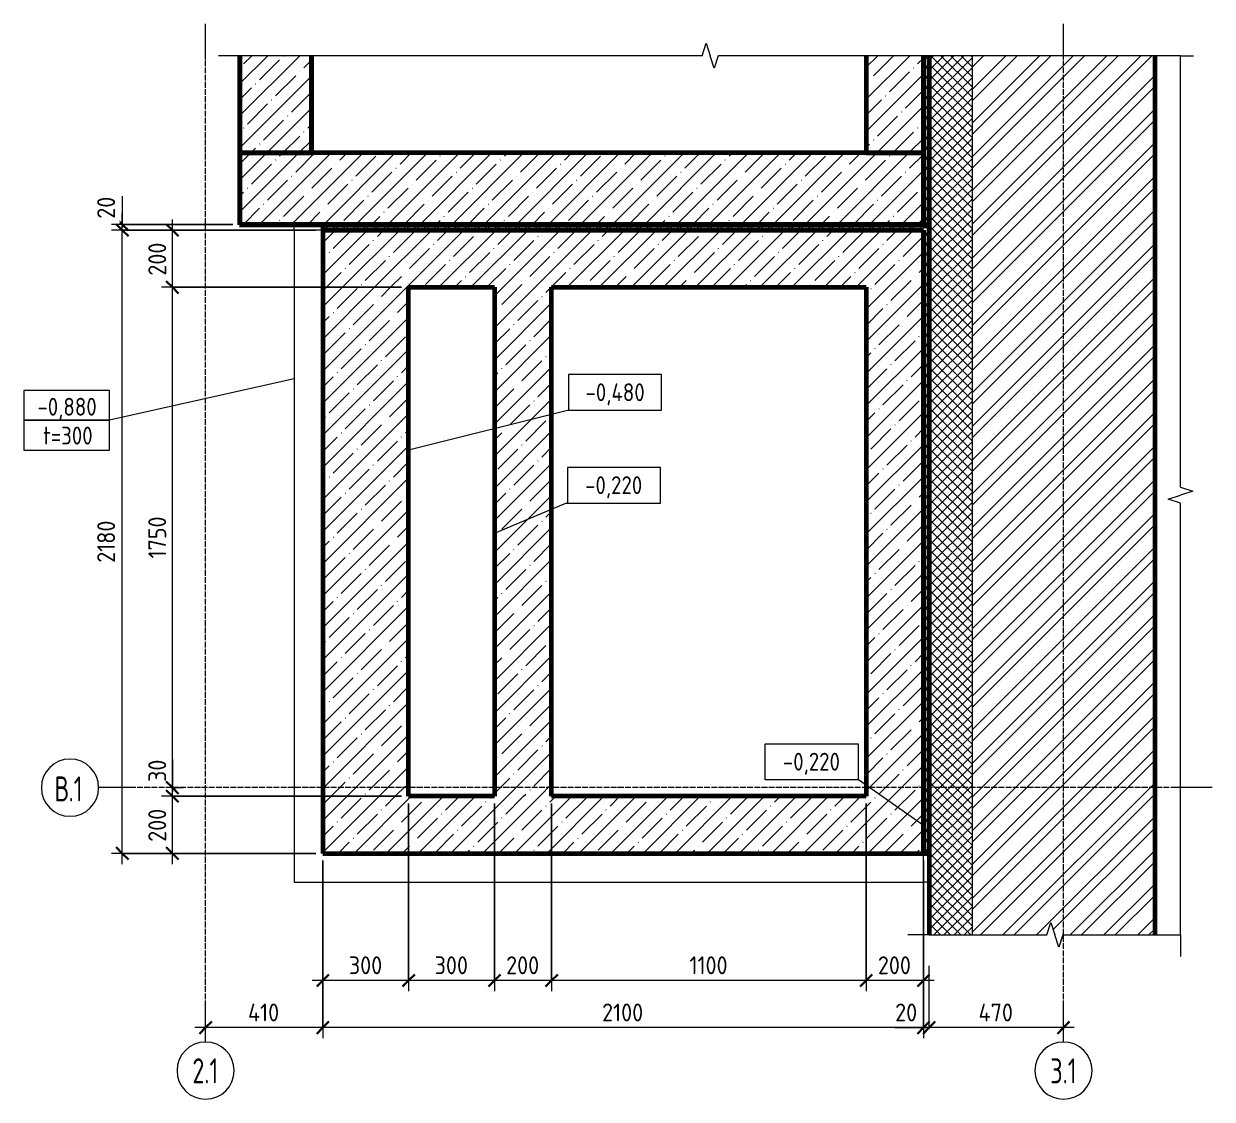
# Model space of a CAD drawing. Header units: millimetres. Extents: x -24808 to 10587, y -3433 to 75724.
# Drawn here: x -14645 to -10489, y 71715 to 75477 of the extents above; entities that cross this region are included whole.
import ezdxf

# ---------------------------------------------------------------- set-up
doc = ezdxf.new("R2010")
doc.units = ezdxf.units.MM
doc.linetypes.add('01 Штриховая _4 мм_', pattern=[6, 3.5, -2.5])
doc.linetypes.add('02 Штрихпунктирная _20 мм_', pattern=[25, 20, -2.5, 0, -2.5])
for name, color, linetype, lineweight in [('AA_Dim', 7, 'Continuous', 9), ('AA_Dim-25', 7, 'Continuous', 9), ('AA_Oformlenie', 7, 'Continuous', 9), ('AA_Vinoska', 5, 'Continuous', 9), ('AA_Visotnaya otmetka', 7, 'Continuous', 9), ('AF_Stena', 7, '01 Штриховая _4 мм_', 20), ('AF_Stena_ Опалубка', 253, 'Continuous', 20), ('AF_Stena__Общие уровни и сетки', 7, 'Continuous', 20), ('AF_Stena_Гидроизоляция', 253, 'Continuous', 20), ('AF_Stena_Опалубка', 7, 'Continuous', 20), ('KR_Fundament', 7, 'Continuous', 20), ('Оси', 7, 'Continuous', 9)]:
    doc.layers.add(name, color=color, linetype=linetype, lineweight=lineweight)
doc.styles.add('ISOCPEUR_1', font='isocpeur.ttf', dxfattribs={"width": 0.7, "height": 87.5})
doc.styles.add('ISOCPEUR_2', font='isocpeur.ttf', dxfattribs={"width": 0.9, "height": 62.5})
doc.styles.add('ISOCPEUR_3', font='isocpeur.ttf', dxfattribs={"width": 0.85, "height": 62.5})
doc.dimstyles.new('00_Точн_3_знака__прозр_', dxfattribs={"dimscale": 304.8, "dimtxt": 62.248823, "dimasz": 0.139436, "dimexe": 0.123031, "dimexo": 0.082021, "dimgap": 0.008202, "dimtad": 1, "dimdec": 3, "dimrnd": 0.001, "dimdsep": 46, "dimtxsty": 'ISOCPEUR_2', "dimblk1": 'OBLIQUE', "dimblk2": 'OBLIQUE', "dimsah": 1, "dimcen": 0.09, "dimdle": 0.123031, "dimazin": 0, "dimtfac": 1, "dimtdec": 4, "dimtix": 1, "dimtmove": 0, "dimatfit": 3, "dimfxl": 1, "dimtvp": 1, "dimtolj": 1, "dimtzin": 0, "dimlwd": 18, "dimlwe": 18, "dimarcsym": 2})
doc.dimstyles.new('00_Точн_3_знака__прозр__1', dxfattribs={"dimscale": 304.8, "dimtxt": 62.248823, "dimasz": 0.139436, "dimexe": 0.123031, "dimexo": 0.082021, "dimgap": 0.008202, "dimtad": 1, "dimdec": 3, "dimrnd": 0.001, "dimdsep": 46, "dimtxsty": 'ISOCPEUR_2', "dimblk1": 'OBLIQUE', "dimblk2": 'OBLIQUE', "dimsah": 1, "dimcen": 0.09, "dimdle": 0.123031, "dimazin": 0, "dimtfac": 1, "dimtdec": 4, "dimtix": 1, "dimtmove": 1, "dimatfit": 3, "dimfxl": 1, "dimtvp": 1, "dimtolj": 1, "dimtzin": 0, "dimlwd": 18, "dimlwe": 18, "dimarcsym": 2})
doc.dimstyles.new('01_Точн_3_знака__непрозр_', dxfattribs={"dimscale": 304.8, "dimtxt": 62.248823, "dimasz": 0.139436, "dimexe": 0.123031, "dimexo": 0.082021, "dimgap": 0.020505, "dimtad": 1, "dimdec": 3, "dimrnd": 0.001, "dimdsep": 46, "dimtxsty": 'ISOCPEUR_2', "dimblk1": 'OBLIQUE', "dimblk2": 'OBLIQUE', "dimsah": 1, "dimcen": 0.09, "dimdle": 0.123031, "dimazin": 0, "dimtfac": 1, "dimtdec": 4, "dimtix": 1, "dimtmove": 0, "dimatfit": 3, "dimfxl": 1, "dimtvp": 1, "dimtfill": 1, "dimtolj": 1, "dimtzin": 0, "dimlwd": 18, "dimlwe": 18, "dimarcsym": 2})
doc.dimstyles.new('01_Точн_3_знака__непрозр__1', dxfattribs={"dimscale": 304.8, "dimtxt": 62.248823, "dimasz": 0.139436, "dimexe": 0.123031, "dimexo": 0.082021, "dimgap": 0.020505, "dimtad": 1, "dimdec": 3, "dimrnd": 0.001, "dimdsep": 46, "dimtxsty": 'ISOCPEUR_2', "dimblk1": 'OBLIQUE', "dimblk2": 'OBLIQUE', "dimsah": 1, "dimcen": 0.09, "dimdle": 0.123031, "dimazin": 0, "dimtfac": 1, "dimtdec": 4, "dimtix": 1, "dimtmove": 1, "dimatfit": 3, "dimfxl": 1, "dimtvp": 1, "dimtfill": 1, "dimtolj": 1, "dimtzin": 0, "dimlwd": 18, "dimlwe": 18, "dimarcsym": 2})
pattern_1 = [(45, (-46051.39, 0), (-56.1266, 56.1266), []), (45, (-45995.265, 0), (-56.1266, 56.1266), [99.219, -19.844, 0.8382, -19.006])]
pattern_2 = [(45, (-35775.215, 0), (-56.1266, 56.1266), []), (45, (-35719.09, 0), (-56.1266, 56.1266), [99.219, -19.844, 0.8382, -19.006])]
pattern_3 = [(45, (-35775.215, 0), (-17.6776695, 17.6776695), []), (135, (-35775.215, 0), (-17.6776695, -17.6776695), [])]

# ---------------------------------------------------------------- blocks, each defined once
blk = doc.blocks.new('Школа429_0_КР_РД_ВходнаяГруппа16_rvt-3-КР_-0_100_1 этаж копия 2')
at = {"layer": 'AF_Stena', "linetype": 'Continuous'}
for points in [[(-24165.1, 75025), (-24165.1, 75365), (-24166.1, 75365), (-24166.1, 75025)], [(-24165.1, 74775), (-24165.1, 75025), (-24166.1, 75025), (-24166.1, 74775)], [(-21775.1, 74774), (-21775.1, 74775), (-24166.1, 74775), (-24166.1, 74774), (-23025.7, 74774)]]:
    blk.add_hatch(color=250, dxfattribs=at).paths.add_polyline_path(points)
at = {"layer": 'AF_Stena', "linetype": 'Continuous', "lineweight": 9}
h = blk.add_hatch(dxfattribs=at)
h.set_pattern_fill('FP_2', color=10, style=0, pattern_type=2)
h.set_pattern_definition(pattern_1)
h.paths.add_polyline_path([(-23915.1, 75025), (-23915.1, 75365), (-24165.1, 75365), (-24165.1, 75025)])
h = blk.add_hatch(dxfattribs=at)
h.set_pattern_fill('FP_2', color=10, style=0, pattern_type=2)
h.set_pattern_definition(pattern_1)
h.paths.add_polyline_path([(-21775.1, 75025), (-21775.1, 75365), (-21975.1, 75365), (-21975.1, 75025)])
h = blk.add_hatch(dxfattribs=at)
h.set_pattern_fill('FP_3', color=10, style=0, pattern_type=2)
h.set_pattern_definition([(45, (-46051.392, 0), (-17.6776695, 17.6776695), []), (135, (-46051.392, 0), (-17.6776695, -17.6776695), [])])
h.paths.add_polyline_path([(-21755.1, 74770), (-21755.1, 75365), (-21775.1, 75365), (-21775.1, 74770)])
h = blk.add_hatch(dxfattribs=at)
h.set_pattern_fill('FP_2', color=10, style=0, pattern_type=2)
h.set_pattern_definition(pattern_1)
h.paths.add_polyline_path([(-21775.1, 74775), (-21775.1, 75025), (-24165.1, 75025), (-24165.1, 74775), (-23025.7, 74775)])
at = {"layer": 'AF_Stena_ Опалубка', "color": 142, "lineweight": 60}
for p, q in [((-24165.1, 75365), (-24165.1, 75025)), ((-23915.1, 75025), (-23915.1, 75365)), ((-21975.1, 75365), (-21975.1, 75025)), ((-21775.1, 75025), (-21775.1, 75365)), ((-23915, 75025), (-24165.1, 75025)), ((-24165.1, 75025), (-24165.1, 74775)), ((-24165.1, 75025), (-23915.1, 75025)), ((-21775.1, 75025), (-23914, 75025)), ((-21975.1, 75025), (-21775.1, 75025)), ((-21775.1, 74775), (-21775.1, 75025)), ((-24165.1, 74775), (-21775.1, 74775))]:
    blk.add_line(p, q, dxfattribs=at)
at = {"layer": 'AF_Stena__Общие уровни и сетки', "color": 142, "lineweight": 60}
for p, q in [((-24166.1, 75365), (-24166.1, 75025)), ((-24165.1, 75025), (-24165.1, 75365)), ((-21775.1, 75365), (-21775.1, 74775)), ((-21755.1, 74770), (-21755.1, 75365)), ((-24166.1, 75025), (-24165.1, 75025)), ((-24166.1, 75025), (-24166.1, 74775)), ((-24165.1, 75025), (-24166.1, 75025)), ((-24165.1, 74775), (-24165.1, 75025)), ((-24166.1, 74775), (-24166.1, 74774)), ((-24166.1, 74774), (-21775.1, 74774)), ((-21775.1, 74775), (-24165.1, 74775)), ((-21775.1, 74774), (-21775.1, 74770)), ((-21775.1, 74770), (-21755.1, 74770))]:
    blk.add_line(p, q, dxfattribs=at)
at = {"layer": 'AF_Stena__Общие уровни и сетки', "color": 250}
blk.add_line((-21775.1, 74774), (-21775.1, 74775), dxfattribs=at)
at = {"layer": 'AF_Stena_Гидроизоляция', "color": 142, "lineweight": 60}
for p, q in [((-23915, 75365), (-23915, 75026)), ((-23914, 75025), (-23914, 75365)), ((-23905.7, 75026), (-23915.1, 75026)), ((-23914, 75025), (-23905.7, 75025)), ((-23905.7, 75025), (-23905.7, 75026))]:
    blk.add_line(p, q, dxfattribs=at)
at = {"layer": 'AF_Stena_Гидроизоляция', "color": 152}
for p, q in [((-23915.1, 75026), (-23915.1, 75025)), ((-23915.1, 75025), (-23914, 75025)), ((-23905.7, 75026), (-23605.7, 75026)), ((-23605.7, 75025), (-23905.7, 75025))]:
    blk.add_line(p, q, dxfattribs=at)
at = {"layer": 'AF_Stena_Гидроизоляция', "color": 250}
for p, q in [((-23915, 75026), (-23915, 75025)), ((-23915, 75025), (-23914, 75025))]:
    blk.add_line(p, q, dxfattribs=at)
blk = doc.blocks.new('011_ЛинияОбрыва _ЭлУзла_Линия_ - Тип 1-3873389-КР_-0_100_1 этаж копия 2')
at = {"layer": 'AA_Oformlenie'}
for p, q in [((0, 0), (412, 0)), ((467.7, 0), (879.1, 0))]:
    blk.add_line(p, q, dxfattribs=at)
blk = doc.blocks.new('011_ЛинияОбрыва _ЭлУзла_Линия_ - Тип 1-3855233-КР_-0_100_1 этаж копия 2')
at = {"layer": 'AA_Oformlenie'}
for p, q in [((0, 0), (1510, 0)), ((1565.7, 0), (3075.1, 0))]:
    blk.add_line(p, q, dxfattribs=at)
blk = doc.blocks.new('011_ЛинияОбрыва _ЭлУзла_Линия_ - Тип 1-3872950-КР_-0_100_1 этаж копия 2')
at = {"layer": 'AA_Oformlenie'}
for p, q in [((0, 0), (1617, 0)), ((1672.7, 0), (3289.1, 0))]:
    blk.add_line(p, q, dxfattribs=at)
blk = doc.blocks.new('DIMBLOCK20-КР_-0_100_1 этаж копия 2')
at = {"layer": 'AA_Dim-25', "lineweight": 18, "transparency": 16777216}
for p, q in [((-13323.9, 72775), (-14162.7, 72775)), ((-14125.2, 72537.5), (-14125.2, 72775)), ((-14125.2, 72775), (-13323.9, 72775)), ((-13623.9, 72575), (-14162.7, 72575)), ((-14125.2, 72575), (-13623.9, 72575))]:
    blk.add_line(p, q, dxfattribs=at)
at = {"layer": 'AA_Dim-25', "lineweight": 30, "transparency": 16777216}
for p, q in [((-14125.2, 72775), (-14146.4, 72796.3)), ((-14125.2, 72775), (-14103.9, 72753.8)), ((-14125.2, 72575), (-14146.4, 72596.3)), ((-14125.2, 72575), (-14103.9, 72553.8))]:
    blk.add_line(p, q, dxfattribs=at)
at = {"layer": 'AA_Dim-25', "color": 0, "lineweight": 18, "transparency": 16777216, "insert": (-14209.3, 72615.7), "char_height": 62.5, "width": 142.215, "attachment_point": 1, "rotation": 90, "line_spacing_factor": 1.149209, "style": 'ISOCPEUR_2'}
blk.add_mtext('200', dxfattribs=at)
blk = doc.blocks.new('_Oblique')
at = {"color": 0, "linetype": 'ByBlock', "lineweight": -2}
blk.add_line((-0.5, -0.5), (0.5, 0.5), dxfattribs=at)
blk = doc.blocks.new('DIMBLOCK21-КР_-0_100_1 этаж копия 2')
at = {"layer": 'AA_Dim-25', "lineweight": 18, "transparency": 16777216}
for p, q in [((-14125.2, 72903.9), (-14125.2, 72799.9)), ((-13323.9, 72775), (-14162.7, 72775)), ((-14130.2, 72805), (-14087.7, 72805)), ((-14125.2, 72805), (-14130.2, 72805)), ((-14125.2, 72775), (-14125.2, 72805)), ((-14125.2, 72799.9), (-14125.2, 72790)), ((-14125.2, 72775), (-13323.9, 72775))]:
    blk.add_line(p, q, dxfattribs=at)
at = {"layer": 'AA_Dim-25', "lineweight": 30, "transparency": 16777216}
for p, q in [((-14125.2, 72805), (-14146.4, 72826.2)), ((-14125.2, 72775), (-14146.4, 72796.3)), ((-14125.2, 72805), (-14103.9, 72783.7)), ((-14125.2, 72775), (-14103.9, 72753.8))]:
    blk.add_line(p, q, dxfattribs=at)
at = {"layer": 'AA_Dim-25', "color": 0, "lineweight": 18, "transparency": 16777216, "insert": (-14209.3, 72824.9), "char_height": 62.5, "width": 94.81, "attachment_point": 1, "rotation": 90, "line_spacing_factor": 1.149209, "style": 'ISOCPEUR_2'}
blk.add_mtext('30', dxfattribs=at)
blk = doc.blocks.new('DIMBLOCK22-КР_-0_100_1 этаж копия 2')
at = {"layer": 'AA_Dim-25', "lineweight": 30, "transparency": 16777216}
for p, q in [((-14125.2, 74555), (-14146.4, 74576.3)), ((-14125.2, 74555), (-14103.9, 74533.8)), ((-14125.2, 72805), (-14146.4, 72826.2)), ((-14125.2, 72805), (-14103.9, 72783.7))]:
    blk.add_line(p, q, dxfattribs=at)
at = {"layer": 'AA_Dim-25', "lineweight": 18, "transparency": 16777216}
for p, q in [((-13323.9, 74555), (-14162.7, 74555)), ((-14125.2, 72805), (-14125.2, 74555)), ((-14125.2, 74555), (-13323.9, 74555)), ((-14130.2, 72805), (-14087.7, 72805)), ((-14125.2, 72805), (-14130.2, 72805))]:
    blk.add_line(p, q, dxfattribs=at)
at = {"layer": 'AA_Dim-25', "color": 0, "lineweight": 18, "transparency": 16777216, "insert": (-14209.3, 73606.4), "char_height": 62.5, "width": 176.691, "attachment_point": 1, "rotation": 90, "line_spacing_factor": 1.149209, "style": 'ISOCPEUR_2'}
blk.add_mtext('1750', dxfattribs=at)
blk = doc.blocks.new('DIMBLOCK23-КР_-0_100_1 этаж копия 2')
at = {"layer": 'AA_Dim-25', "lineweight": 30, "transparency": 16777216}
for p, q in [((-14125.2, 74755), (-14146.4, 74776.2)), ((-14125.2, 74755), (-14103.9, 74733.8)), ((-14125.2, 74555), (-14146.4, 74576.3)), ((-14125.2, 74555), (-14103.9, 74533.8))]:
    blk.add_line(p, q, dxfattribs=at)
at = {"layer": 'AA_Dim-25', "lineweight": 18, "transparency": 16777216}
for p, q in [((-14125.2, 74555), (-14125.2, 74792.5)), ((-13623.9, 74755), (-14162.7, 74755)), ((-14125.2, 74755), (-13623.9, 74755)), ((-13323.9, 74555), (-14162.7, 74555)), ((-14125.2, 74555), (-13323.9, 74555))]:
    blk.add_line(p, q, dxfattribs=at)
at = {"layer": 'AA_Dim-25', "color": 0, "lineweight": 18, "transparency": 16777216, "insert": (-14209.3, 74595.7), "char_height": 62.5, "width": 142.215, "attachment_point": 1, "rotation": 90, "line_spacing_factor": 1.149209, "style": 'ISOCPEUR_2'}
blk.add_mtext('200', dxfattribs=at)
blk = doc.blocks.new('042_М_ФундПлиты_ТолщинаОтметка - Отметка верха фундаментной плиты-1914924-КР_-0_100_1 этаж копия 2')
at = {"layer": 'AA_Vinoska'}
for p, q in [((6, 4.17), (-6, 4.17)), ((-6, 4.17), (-6, 0)), ((6, 0), (6, 4.17)), ((6, 0), (-6, 0)), ((-6, 0), (-6, -4.17)), ((-6, 0), (6, 0)), ((6, -4.17), (6, 0)), ((-6, -4.17), (6, -4.17))]:
    blk.add_line(p, q, dxfattribs=at)
blk = doc.blocks.new('DIMBLOCK24-КР_-0_100_1 этаж копия 2')
at = {"layer": 'AA_Dim-25', "lineweight": 18, "transparency": 16777216}
for p, q in [((-11698.9, 72750), (-11698.9, 72093.3)), ((-11698.9, 72130.8), (-11698.9, 72750)), ((-11498.9, 72550), (-11498.9, 72093.3)), ((-11498.9, 72130.8), (-11498.9, 72550)), ((-11461.4, 72130.8), (-11698.9, 72130.8))]:
    blk.add_line(p, q, dxfattribs=at)
at = {"layer": 'AA_Dim-25', "lineweight": 30, "transparency": 16777216}
for p, q in [((-11698.9, 72130.8), (-11677.6, 72152.1)), ((-11498.9, 72130.8), (-11477.6, 72152.1)), ((-11698.9, 72130.8), (-11720.1, 72109.6)), ((-11498.9, 72130.8), (-11520.1, 72109.6))]:
    blk.add_line(p, q, dxfattribs=at)
at = {"layer": 'AA_Dim-25', "color": 0, "lineweight": 18, "transparency": 16777216, "insert": (-11658.1, 72215), "char_height": 62.5, "width": 142.215, "attachment_point": 1, "line_spacing_factor": 1.149209, "style": 'ISOCPEUR_2'}
blk.add_mtext('200', dxfattribs=at)
blk = doc.blocks.new('DIMBLOCK25-КР_-0_100_1 этаж копия 2')
at = {"layer": 'AA_Dim-25', "lineweight": 18, "transparency": 16777216}
for p, q in [((-12798.9, 72750), (-12798.9, 72093.3)), ((-12798.9, 72130.8), (-12798.9, 72750)), ((-11698.9, 72750), (-11698.9, 72093.3)), ((-11698.9, 72130.8), (-11698.9, 72750)), ((-11698.9, 72130.8), (-12798.9, 72130.8))]:
    blk.add_line(p, q, dxfattribs=at)
at = {"layer": 'AA_Dim-25', "lineweight": 30, "transparency": 16777216}
for p, q in [((-12798.9, 72130.8), (-12777.6, 72152.1)), ((-11698.9, 72130.8), (-11677.6, 72152.1)), ((-12798.9, 72130.8), (-12820.1, 72109.6)), ((-11698.9, 72130.8), (-11720.1, 72109.6))]:
    blk.add_line(p, q, dxfattribs=at)
at = {"layer": 'AA_Dim-25', "color": 0, "lineweight": 18, "transparency": 16777216, "insert": (-12317.1, 72215), "char_height": 62.5, "width": 163.762, "attachment_point": 1, "line_spacing_factor": 1.149209, "style": 'ISOCPEUR_2'}
blk.add_mtext('1100', dxfattribs=at)
blk = doc.blocks.new('DIMBLOCK26-КР_-0_100_1 этаж копия 2')
at = {"layer": 'AA_Dim-25', "lineweight": 18, "transparency": 16777216}
for p, q in [((-12998.9, 72750), (-12998.9, 72093.3)), ((-12998.9, 72130.8), (-12998.9, 72750)), ((-12798.9, 72750), (-12798.9, 72093.3)), ((-12798.9, 72130.8), (-12798.9, 72750)), ((-12798.9, 72130.8), (-12998.9, 72130.8))]:
    blk.add_line(p, q, dxfattribs=at)
at = {"layer": 'AA_Dim-25', "lineweight": 30, "transparency": 16777216}
for p, q in [((-12998.9, 72130.8), (-12977.6, 72152.1)), ((-12798.9, 72130.8), (-12777.6, 72152.1)), ((-12998.9, 72130.8), (-13020.1, 72109.6)), ((-12798.9, 72130.8), (-12820.1, 72109.6))]:
    blk.add_line(p, q, dxfattribs=at)
at = {"layer": 'AA_Dim-25', "color": 0, "lineweight": 18, "transparency": 16777216, "insert": (-12958.1, 72215), "char_height": 62.5, "width": 142.215, "attachment_point": 1, "line_spacing_factor": 1.149209, "style": 'ISOCPEUR_2'}
blk.add_mtext('200', dxfattribs=at)
blk = doc.blocks.new('DIMBLOCK27-КР_-0_100_1 этаж копия 2')
at = {"layer": 'AA_Dim-25', "lineweight": 18, "transparency": 16777216}
for p, q in [((-13298.9, 72750), (-13298.9, 72093.3)), ((-13298.9, 72130.8), (-13298.9, 72750)), ((-12998.9, 72750), (-12998.9, 72093.3)), ((-12998.9, 72130.8), (-12998.9, 72750)), ((-12998.9, 72130.8), (-13298.9, 72130.8))]:
    blk.add_line(p, q, dxfattribs=at)
at = {"layer": 'AA_Dim-25', "lineweight": 30, "transparency": 16777216}
for p, q in [((-13298.9, 72130.8), (-13277.6, 72152.1)), ((-12998.9, 72130.8), (-12977.6, 72152.1)), ((-13298.9, 72130.8), (-13320.1, 72109.6)), ((-12998.9, 72130.8), (-13020.1, 72109.6))]:
    blk.add_line(p, q, dxfattribs=at)
at = {"layer": 'AA_Dim-25', "color": 0, "lineweight": 18, "transparency": 16777216, "insert": (-13208.1, 72215), "char_height": 62.5, "width": 142.215, "attachment_point": 1, "line_spacing_factor": 1.149209, "style": 'ISOCPEUR_2'}
blk.add_mtext('300', dxfattribs=at)
blk = doc.blocks.new('DIMBLOCK28-КР_-0_100_1 этаж копия 2')
at = {"layer": 'AA_Dim-25', "lineweight": 18, "transparency": 16777216}
for p, q in [((-13298.9, 72750), (-13298.9, 72093.3)), ((-13298.9, 72130.8), (-13298.9, 72750)), ((-13598.9, 72550), (-13598.9, 72093.3)), ((-13598.9, 72130.8), (-13598.9, 72550)), ((-13298.9, 72130.8), (-13636.4, 72130.8))]:
    blk.add_line(p, q, dxfattribs=at)
at = {"layer": 'AA_Dim-25', "lineweight": 30, "transparency": 16777216}
for p, q in [((-13598.9, 72130.8), (-13577.6, 72152.1)), ((-13298.9, 72130.8), (-13277.6, 72152.1)), ((-13598.9, 72130.8), (-13620.1, 72109.6)), ((-13298.9, 72130.8), (-13320.1, 72109.6))]:
    blk.add_line(p, q, dxfattribs=at)
at = {"layer": 'AA_Dim-25', "color": 0, "lineweight": 18, "transparency": 16777216, "insert": (-13508.1, 72215), "char_height": 62.5, "width": 142.215, "attachment_point": 1, "line_spacing_factor": 1.149209, "style": 'ISOCPEUR_2'}
blk.add_mtext('300', dxfattribs=at)
blk = doc.blocks.new('DIMBLOCK29-КР_-0_100_1 этаж копия 2')
at = {"layer": 'AA_Dim-25', "lineweight": 18, "transparency": 16777216}
for p, q in [((-11478.9, 71965.8), (-11478.9, 72181.5)), ((-11478.9, 71960.8), (-11478.9, 72003.3)), ((-11008.9, 71960.8), (-11008.9, 72003.3)), ((-10971.4, 71965.8), (-11478.9, 71965.8)), ((-11008.9, 71965.8), (-11008.9, 71960.8))]:
    blk.add_line(p, q, dxfattribs=at)
at = {"layer": 'AA_Dim-25', "lineweight": 30, "transparency": 16777216}
for p, q in [((-11478.9, 71965.8), (-11457.6, 71987.1)), ((-11008.9, 71965.8), (-10987.6, 71987.1)), ((-11478.9, 71965.8), (-11500.1, 71944.6)), ((-11008.9, 71965.8), (-11030.1, 71944.6))]:
    blk.add_line(p, q, dxfattribs=at)
at = {"layer": 'AA_Dim-25', "color": 0, "lineweight": 18, "transparency": 16777216, "insert": (-11306.1, 72050), "char_height": 62.5, "width": 149.397, "attachment_point": 1, "line_spacing_factor": 1.149209, "style": 'ISOCPEUR_2'}
blk.add_mtext('470', dxfattribs=at)
blk = doc.blocks.new('DIMBLOCK30-КР_-0_100_1 этаж копия 2')
at = {"layer": 'AA_Dim-25', "lineweight": 18, "transparency": 16777216}
for p, q in [((-11498.9, 72550), (-11498.9, 71928.3)), ((-11498.9, 71965.8), (-11498.9, 72550)), ((-11478.9, 71965.8), (-11478.9, 72181.5)), ((-11478.9, 71960.8), (-11478.9, 72003.3)), ((-11597.8, 71965.8), (-11493.8, 71965.8)), ((-11478.9, 71965.8), (-11498.9, 71965.8)), ((-11493.8, 71965.8), (-11488.9, 71965.8))]:
    blk.add_line(p, q, dxfattribs=at)
at = {"layer": 'AA_Dim-25', "lineweight": 30, "transparency": 16777216}
for p, q in [((-11498.9, 71965.8), (-11477.6, 71987.1)), ((-11478.9, 71965.8), (-11457.6, 71987.1)), ((-11498.9, 71965.8), (-11520.1, 71944.6)), ((-11478.9, 71965.8), (-11500.1, 71944.6))]:
    blk.add_line(p, q, dxfattribs=at)
at = {"layer": 'AA_Dim-25', "color": 0, "lineweight": 18, "transparency": 16777216, "insert": (-11597.8, 72050), "char_height": 62.5, "width": 94.81, "attachment_point": 1, "line_spacing_factor": 1.149209, "style": 'ISOCPEUR_2'}
blk.add_mtext('20', dxfattribs=at)
blk = doc.blocks.new('DIMBLOCK31-КР_-0_100_1 этаж копия 2')
at = {"layer": 'AA_Dim-25', "lineweight": 18, "transparency": 16777216}
for p, q in [((-13598.9, 72550), (-13598.9, 71928.3)), ((-13598.9, 71965.8), (-13598.9, 72550)), ((-11498.9, 72550), (-11498.9, 71928.3)), ((-11498.9, 71965.8), (-11498.9, 72550)), ((-11498.9, 71965.8), (-13598.9, 71965.8))]:
    blk.add_line(p, q, dxfattribs=at)
at = {"layer": 'AA_Dim-25', "lineweight": 30, "transparency": 16777216}
for p, q in [((-13598.9, 71965.8), (-13577.6, 71987.1)), ((-11498.9, 71965.8), (-11477.6, 71987.1)), ((-13598.9, 71965.8), (-13620.1, 71944.6)), ((-11498.9, 71965.8), (-11520.1, 71944.6))]:
    blk.add_line(p, q, dxfattribs=at)
at = {"layer": 'AA_Dim-25', "color": 0, "lineweight": 18, "transparency": 16777216, "insert": (-12622.5, 72050), "char_height": 62.5, "width": 176.691, "attachment_point": 1, "line_spacing_factor": 1.149209, "style": 'ISOCPEUR_2'}
blk.add_mtext('2100', dxfattribs=at)
blk = doc.blocks.new('DIMBLOCK32-КР_-0_100_1 этаж копия 2')
at = {"layer": 'AA_Dim-25', "lineweight": 18, "transparency": 16777216}
for p, q in [((-13598.9, 72550), (-13598.9, 71928.3)), ((-13598.9, 71965.8), (-13598.9, 72550)), ((-14008.9, 71960.8), (-14008.9, 72003.3)), ((-13598.9, 71965.8), (-14046.4, 71965.8)), ((-14008.9, 71965.8), (-14008.9, 71960.8))]:
    blk.add_line(p, q, dxfattribs=at)
at = {"layer": 'AA_Dim-25', "lineweight": 30, "transparency": 16777216}
for p, q in [((-14008.9, 71965.8), (-13987.6, 71987.1)), ((-13598.9, 71965.8), (-13577.6, 71987.1)), ((-14008.9, 71965.8), (-14030.1, 71944.6)), ((-13598.9, 71965.8), (-13620.1, 71944.6))]:
    blk.add_line(p, q, dxfattribs=at)
at = {"layer": 'AA_Dim-25', "color": 0, "lineweight": 18, "transparency": 16777216, "insert": (-13860.7, 72050), "char_height": 62.5, "width": 136.469, "attachment_point": 1, "line_spacing_factor": 1.149209, "style": 'ISOCPEUR_2'}
blk.add_mtext('410', dxfattribs=at)
blk = doc.blocks.new('Высотные отметки - Рамка вверх-400294-КР_-0_100_1 этаж копия 2')
at = {"layer": 'AA_Vinoska'}
for p, q in [((-13, 0), (-13, 5)), ((-13, 5), (0, 5)), ((0, 5), (0, 0)), ((0, 0), (-13, 0))]:
    blk.add_line(p, q, dxfattribs=at)
blk = doc.blocks.new('Ось сетки - d_4мм-2765513-КР_-0_100_1 этаж копия 2')
at = {"layer": 'Оси'}
for start, end in [(360, 180), (360, 180), (180, 360), (180, 360)]:
    blk.add_arc((0, 0), 4, start, end, dxfattribs=at)
blk = doc.blocks.new('DIMBLOCK33-КР_-0_100_1 этаж копия 2')
at = {"layer": 'AA_Dim-25', "lineweight": 30, "transparency": 16777216}
for p, q in [((-14300.2, 74755), (-14321.4, 74776.3)), ((-14300.2, 74755), (-14278.9, 74733.8)), ((-14300.2, 72575), (-14321.4, 72596.3)), ((-14300.2, 72575), (-14278.9, 72553.8))]:
    blk.add_line(p, q, dxfattribs=at)
at = {"layer": 'AA_Dim-25', "lineweight": 18, "transparency": 16777216}
for p, q in [((-13723.9, 74755), (-14337.7, 74755)), ((-14300.2, 72537.5), (-14300.2, 74755)), ((-14300.2, 74755), (-13723.9, 74755)), ((-13623.9, 72575), (-14337.7, 72575)), ((-14300.2, 72575), (-13623.9, 72575))]:
    blk.add_line(p, q, dxfattribs=at)
at = {"layer": 'AA_Dim-25', "color": 0, "lineweight": 18, "transparency": 16777216, "insert": (-14388.1, 73591.4), "char_height": 62.5, "width": 176.691, "attachment_point": 1, "rotation": 90, "line_spacing_factor": 1.149209, "style": 'ISOCPEUR_2', "bg_fill": 3, "box_fill_scale": 1.25, "bg_fill_color": 256, "bg_fill_true_color": 13158600, "bg_fill_transparency": 0}
blk.add_mtext('2180', dxfattribs=at)
blk = doc.blocks.new('DIMBLOCK34-КР_-0_100_1 этаж копия 2')
at = {"layer": 'AA_Dim-25', "lineweight": 18, "transparency": 16777216}
for p, q in [((-14300.2, 74873.9), (-14300.2, 74769.9)), ((-14300.2, 74755), (-14300.2, 74812.5)), ((-13913.9, 74775), (-14337.7, 74775)), ((-14300.2, 74775), (-13913.9, 74775)), ((-14300.2, 74769.9), (-14300.2, 74765)), ((-13723.9, 74755), (-14337.7, 74755)), ((-14300.2, 74755), (-13723.9, 74755))]:
    blk.add_line(p, q, dxfattribs=at)
at = {"layer": 'AA_Dim-25', "lineweight": 30, "transparency": 16777216}
for p, q in [((-14300.2, 74775), (-14321.4, 74796.2)), ((-14300.2, 74755), (-14321.4, 74776.3)), ((-14300.2, 74775), (-14278.9, 74753.7)), ((-14300.2, 74755), (-14278.9, 74733.8))]:
    blk.add_line(p, q, dxfattribs=at)
at = {"layer": 'AA_Dim-25', "color": 0, "lineweight": 18, "transparency": 16777216, "insert": (-14388.1, 74794.9), "char_height": 62.5, "width": 94.81, "attachment_point": 1, "rotation": 90, "line_spacing_factor": 1.149209, "style": 'ISOCPEUR_2', "bg_fill": 3, "box_fill_scale": 1.25, "bg_fill_color": 256, "bg_fill_true_color": 13158600, "bg_fill_transparency": 0}
blk.add_mtext('20', dxfattribs=at)

msp = doc.modelspace()

# ---------------------------------------------------------------- hatches: boundary and pattern name
at = {"layer": 'AF_Stena', "linetype": 'Continuous', "lineweight": 9}
h = msp.add_hatch(dxfattribs=at)
h.set_pattern_fill('FP_3', color=256, style=0, pattern_type=2)
h.set_pattern_definition(pattern_3)
h.paths.add_polyline_path([(-11478.8845, 72289.9428), (-11328.8845, 72289.9428), (-11328.8845, 75365), (-11478.8845, 75365), (-11478.8845, 73810.1693)])
h = msp.add_hatch(dxfattribs=at)
h.set_pattern_fill('FP_4', color=256, style=0, pattern_type=2)
h.set_pattern_definition([(45, (-35775.215, 0), (-58.93311, 58.93311), []), (45, (-35735.93, 0), (-58.93311, 58.93311), [])])
h.paths.add_polyline_path([(-11328.8845, 72289.9428), (-11066.8437, 72289.9428), (-11053.0937, 72333.244), (-11039.3437, 72289.9428), (-11039.3437, 72309.5691), (-11011.1894, 72309.5691), (-11011.1894, 72289.9428), (-10688.8845, 72289.9428), (-10688.8845, 75365), (-11328.8845, 75365), (-11328.8845, 72333.244)])
h = msp.add_hatch(dxfattribs=at)
h.set_pattern_fill('FP_3', color=256, style=0, pattern_type=2)
h.set_pattern_definition(pattern_3)
h.paths.add_polyline_path([(-11498.8845, 74755.0004), (-11498.8845, 74775.0004), (-13598.8845, 74775.0004), (-13598.8845, 74755.0004), (-12749.5352, 74755.0004)])
h = msp.add_hatch(dxfattribs=at)
h.set_pattern_fill('FP_3', color=256, style=0, pattern_type=2)
h.set_pattern_definition(pattern_3)
h.paths.add_polyline_path([(-11498.8845, 72575), (-11478.8845, 72575), (-11478.8845, 74775.0004), (-11498.8845, 74775.0004), (-11498.8845, 73810.1693)])
h = msp.add_hatch(dxfattribs=at)
h.set_pattern_fill('FP_2', color=256, style=0, pattern_type=2)
h.set_pattern_definition(pattern_2)
h.paths.add_polyline_path([(-13298.8845, 74555), (-11698.8845, 74555), (-11698.8845, 74755), (-13598.8845, 74755), (-13598.8845, 74555)])
h = msp.add_hatch(dxfattribs=at)
h.set_pattern_fill('FP_2', color=256, style=0, pattern_type=2)
h.set_pattern_definition(pattern_2)
h.paths.add_polyline_path([(-11698.8845, 72575), (-11498.8845, 72575), (-11498.8845, 74755), (-11698.8845, 74755), (-11698.8845, 72775)])
h = msp.add_hatch(dxfattribs=at)
h.set_pattern_fill('FP_2', color=256, style=0, pattern_type=2)
h.set_pattern_definition(pattern_2)
h.paths.add_polyline_path([(-13298.8845, 72775), (-13298.8845, 74555), (-13598.8845, 74555), (-13598.8845, 72775)])
h = msp.add_hatch(dxfattribs=at)
h.set_pattern_fill('FP_2', color=256, style=0, pattern_type=2)
h.set_pattern_definition(pattern_2)
h.paths.add_polyline_path([(-12998.8845, 72775), (-12798.8845, 72775), (-12798.8845, 74555), (-12998.8845, 74555)])
h = msp.add_hatch(dxfattribs=at)
h.set_pattern_fill('FP_2', color=256, style=0, pattern_type=2)
h.set_pattern_definition(pattern_2)
h.paths.add_polyline_path([(-13598.8845, 72575), (-11698.8845, 72575), (-11698.8845, 72775), (-13598.8845, 72775)])

# ---------------------------------------------------------------- linework, layer by layer
at = {"layer": 'AA_Vinoska'}
for p, q in [((-12272.498, 75365), (-12258.4209, 75408.3251)), ((-12258.4209, 75408.3251), (-12244.3437, 75365)), ((-13888.8845, 75365), (-13963.8845, 75365)), ((-12230.5937, 75321.6987), (-12244.3437, 75365)), ((-12216.8437, 75365), (-12230.5937, 75321.6987)), ((-10599.8029, 75365), (-10554.4981, 75365)), ((-13698.8845, 74235), (-14344.7866, 74090.1683)), ((-10599.8029, 73855.6257), (-10556.4778, 73841.5486)), ((-10643.1042, 73813.7214), (-10599.8029, 73827.4714)), ((-10599.8029, 73799.9714), (-10643.1042, 73813.7214)), ((-10556.4778, 73841.5486), (-10599.8029, 73827.4714)), ((-11066.8437, 72289.9428), (-11053.0937, 72333.244)), ((-11053.0937, 72333.244), (-11039.3437, 72289.9428)), ((-11478.8845, 72289.9428), (-11553.8845, 72289.9428)), ((-11025.2665, 72246.6177), (-11039.3437, 72289.9428)), ((-11011.1894, 72289.9428), (-11025.2665, 72246.6177)), ((-10599.8029, 72289.9428), (-10599.8029, 72214.9428))]:
    msp.add_line(p, q, dxfattribs=at)
at = {"layer": 'AA_Visotnaya otmetka'}
for p, q in [((-13298.8845, 73986.3537), (-12743.5047, 74124.9427)), ((-12743.5047, 74124.9427), (-12739.7876, 74124.9427)), ((-12998.8845, 73695.4704), (-12749.5981, 73799.8368)), ((-12749.5981, 73799.8368), (-12743.5209, 73799.8368)), ((-11725.6679, 72832.8741), (-11727.0647, 72832.8741)), ((-11498.8845, 72672.4186), (-11725.6679, 72832.8741))]:
    msp.add_line(p, q, dxfattribs=at)
at = {"layer": 'AF_Stena'}
msp.add_line((-13698.8845, 74774.0496), (-13698.8845, 74775.0004), dxfattribs=at)
at = {"layer": 'AF_Stena_Гидроизоляция'}
for p, q in [((-13698.8845, 74775.0004), (-13598.8845, 74775.0004)), ((-13698.8845, 74755.0004), (-13698.8845, 74773.9999)), ((-13598.8845, 74755.0004), (-13698.8845, 74755.0004)), ((-11498.8845, 72475), (-11498.8845, 72575)), ((-11478.8845, 72575), (-11478.8845, 72475)), ((-11478.8845, 72475), (-11498.8845, 72475))]:
    msp.add_line(p, q, dxfattribs=at)
at = {"layer": 'AF_Stena_Гидроизоляция', "lineweight": 60}
for p, q in [((-11498.8845, 74775.0004), (-13598.8845, 74775.0004)), ((-13598.8845, 74775.0004), (-13598.8845, 74755.0004)), ((-11478.8845, 74775.0004), (-11498.8845, 74775.0004)), ((-11478.8845, 72575), (-11478.8845, 74775.0004)), ((-13598.8845, 74755.0004), (-11498.8845, 74755.0004)), ((-11498.8845, 74755.0004), (-11498.8845, 72575)), ((-11498.8845, 72575), (-11478.8845, 72575))]:
    msp.add_line(p, q, dxfattribs=at)
at = {"layer": 'AF_Stena_Опалубка', "lineweight": 60}
for p, q in [((-11478.8845, 75365), (-11478.8845, 72289.9428)), ((-10688.8845, 72289.9428), (-10688.8845, 75365)), ((-11698.8845, 74755), (-13598.8845, 74755)), ((-13598.8845, 74755), (-13598.8845, 74555)), ((-11498.8845, 74755), (-11698.8845, 74755)), ((-11498.8845, 72575), (-11498.8845, 74755)), ((-13598.8845, 74555), (-13598.8845, 72775)), ((-13298.8845, 74555), (-12998.8845, 74555)), ((-13298.8845, 72775), (-13298.8845, 74555)), ((-12998.8845, 74555), (-12998.8845, 72775)), ((-12798.8845, 74555), (-11698.8845, 74555)), ((-12798.8845, 72775), (-12798.8845, 74555)), ((-11698.8845, 74555), (-11698.8845, 72775)), ((-13598.8845, 72775), (-13598.8845, 72575)), ((-12998.8845, 72775), (-13298.8845, 72775)), ((-11698.8845, 72775), (-12798.8845, 72775)), ((-13598.8845, 72575), (-11698.8845, 72575)), ((-11698.8845, 72575), (-11498.8845, 72575))]:
    msp.add_line(p, q, dxfattribs=at)
at = {"layer": 'AF_Stena_Опалубка'}
msp.add_line((-11328.8845, 75365), (-11328.8845, 72289.9428), dxfattribs=at)
at = {"layer": 'KR_Fundament'}
for p, q in [((-13698.8845, 74755), (-13698.8845, 72475)), ((-13598.8845, 74755), (-13698.8845, 74755)), ((-11498.8845, 72475), (-11498.8845, 72575)), ((-13698.8845, 72475), (-11498.8845, 72475))]:
    msp.add_line(p, q, dxfattribs=at)
at = {"layer": 'Оси'}
for p, q in [((-14008.8845, 75351.6402), (-14008.8845, 75476.6402)), ((-11008.8845, 75351.6402), (-11008.8845, 75476.6402)), ((-14258.0712, 72805), (-14383.0712, 72805)), ((-10488.9744, 72805), (-10613.9744, 72805)), ((-14008.8845, 71915.2815), (-14008.8845, 72040.2815)), ((-11008.8845, 71915.2815), (-11008.8845, 72040.2815))]:
    msp.add_line(p, q, dxfattribs=at)
at = {"layer": 'Оси', "linetype": '02 Штрихпунктирная _20 мм_'}
for p, q in [((-14008.8845, 72040.2815), (-14008.8845, 75351.6402)), ((-11008.8845, 72040.2815), (-11008.8845, 75351.6402)), ((-10613.9744, 72805), (-14258.0712, 72805))]:
    msp.add_line(p, q, dxfattribs=at)

# ---------------------------------------------------------------- block references
at = {"color": 10, "lineweight": 5}
msp.add_blockref('Школа429_0_КР_РД_ВходнаяГруппа16_rvt-3-КР_-0_100_1 этаж копия 2', (10276.1771, 0), dxfattribs=at)
at = {"layer": 'AA_Oformlenie'}
for name, p, rotation in [('011_ЛинияОбрыва _ЭлУзла_Линия_ - Тип 1-3872950-КР_-0_100_1 этаж копия 2', (-10599.8029, 75365), 180), ('011_ЛинияОбрыва _ЭлУзла_Линия_ - Тип 1-3855233-КР_-0_100_1 этаж копия 2', (-10599.8029, 72289.9428), 90.00000000000007)]:
    msp.add_blockref(name, p, dxfattribs=dict(at, rotation=rotation))
msp.add_blockref('011_ЛинияОбрыва _ЭлУзла_Линия_ - Тип 1-3873389-КР_-0_100_1 этаж копия 2', (-11478.8845, 72289.9428), dxfattribs=at)
at = {"layer": 'AA_Vinoska', "extrusion": (0, 0, -1), "xscale": 24.99999999999999, "yscale": 24.99999999999999, "zscale": 24.99999999999999}
msp.add_blockref('Высотные отметки - Рамка вверх-400294-КР_-0_100_1 этаж копия 2', (12739.7876, 74124.9427), dxfattribs=at)
at = {"layer": 'AA_Vinoska', "xscale": 24.99999999999999, "yscale": 24.99999999999999, "zscale": 24.99999999999999}
msp.add_blockref('042_М_ФундПлиты_ТолщинаОтметка - Отметка верха фундаментной плиты-1914924-КР_-0_100_1 этаж копия 2', (-14494.7866, 74090.1182), dxfattribs=at)
at = {"layer": 'AA_Visotnaya otmetka', "extrusion": (0, 0, -1), "xscale": 24.99999999999999, "yscale": 24.99999999999999, "zscale": 24.99999999999999}
msp.add_blockref('Высотные отметки - Рамка вверх-400294-КР_-0_100_1 этаж копия 2', (12743.5209, 73799.8368), dxfattribs=at)
at = {"layer": 'AA_Visotnaya otmetka', "xscale": 24.99999999999999, "yscale": 24.99999999999999, "zscale": 24.99999999999999}
msp.add_blockref('Высотные отметки - Рамка вверх-400294-КР_-0_100_1 этаж копия 2', (-11727.0647, 72832.8741), dxfattribs=at)
at = {"layer": 'Оси', "xscale": 24.99999999999999, "yscale": 24.99999999999999, "zscale": 24.99999999999999, "rotation": 89.99999999999987}
msp.add_blockref('Ось сетки - d_4мм-2765513-КР_-0_100_1 этаж копия 2', (-14483.0712, 72805), dxfattribs=at)
at = {"layer": 'Оси', "xscale": 24.99999999999999, "yscale": 24.99999999999999, "zscale": 24.99999999999999}
for p in [(-14008.8845, 71815.2815), (-11008.8845, 71815.2815)]:
    msp.add_blockref('Ось сетки - d_4мм-2765513-КР_-0_100_1 этаж копия 2', p, dxfattribs=at)

# ---------------------------------------------------------------- texts
at = {"layer": 'AA_Vinoska', "char_height": 62.5, "attachment_point": 1, "style": 'ISOCPEUR_3'}
for s, insert, width in [('-0,880', (-14597.0262, 74168.4678), 252.130719), ('t=300', (-14577.2075, 74067.5459), 223.169758)]:
    msp.add_mtext(s, dxfattribs=dict(at, insert=insert, width=width))
at = {"layer": 'AA_Visotnaya otmetka', "char_height": 62.5, "attachment_point": 1, "line_spacing_factor": 1.149209, "style": 'ISOCPEUR_3'}
for s, insert, width in [('-0,480', (-12680.6139, 74219.0962), 247.983009), ('-0,220', (-12681.8574, 73893.9902), 242.007515), ('-0,220', (-11990.4011, 72927.0276), 242.007515)]:
    msp.add_mtext(s, dxfattribs=dict(at, insert=insert, width=width))
at = {"layer": 'Оси', "char_height": 87.5, "attachment_point": 1, "style": 'ISOCPEUR_1'}
for s, insert, width in [('\\fISOCPEUR|b0|i0|c204|p34|;\\W.7;В', (-14537.8779, 72844.2595), 60.326984), ('.1', (-14488.1032, 72844.2595), 60.326984), ('2.1', (-14055.2047, 71858.3679), 112.23625), ('3.1', (-11055.2047, 71858.3679), 112.23625)]:
    msp.add_mtext(s, dxfattribs=dict(at, insert=insert, width=width))

# ---------------------------------------------------------------- dimensions: what is measured, and where the dimension line sits
at = {"layer": 'AA_Dim', "lineweight": 18}
for base, p1, p2, override, picture, middle in [((-14125.1716, 74755), (-13298.8845, 74555), (-13598.8845, 74755), {"dimpost": '<>', "dimfxl": 360.555128}, 'DIMBLOCK23-КР_-0_100_1 этаж копия 2', (-14158.9216, 74655)), ((-14125.1716, 74555), (-14155.2236, 72805), (-13298.8845, 74555), {"dimpost": '<>', "dimfxl": 1948.285554}, 'DIMBLOCK22-КР_-0_100_1 этаж копия 2', (-14158.9216, 73680)), ((-14125.1716, 72775), (-13598.8845, 72575), (-13298.8845, 72775), {"dimpost": '<>', "dimfxl": 360.555128}, 'DIMBLOCK20-КР_-0_100_1 этаж копия 2', (-14158.9216, 72675))]:
    dim = msp.add_linear_dim(base=base, p1=p1, p2=p2, angle=90, dimstyle='00_Точн_3_знака__прозр_', override=override, dxfattribs=at)
    dim.commit()
    dim.dimension.update_dxf_attribs({"geometry": picture, "text_midpoint": middle})
dim = msp.add_linear_dim(base=(-14125.1716, 72805), p1=(-13298.8845, 72775), p2=(-14155.2236, 72805), angle=90, dimstyle='00_Точн_3_знака__прозр__1', override={"dimpost": '<>', "dimfxl": 856.864397}, dxfattribs=at)
dim.commit()
dim.dimension.update_dxf_attribs({"geometry": 'DIMBLOCK21-КР_-0_100_1 этаж копия 2', "text_midpoint": (-14167.6584, 72872.3008), "dimtype": 160, "text_rotation": 90})
for base, p1, p2, override, picture, middle in [((-13598.8845, 72130.8428), (-13298.8845, 72775), (-13598.8845, 72575), {"dimpost": '<>', "dimfxl": 360.555128}, 'DIMBLOCK28-КР_-0_100_1 этаж копия 2', (-13448.8845, 72164.5928)), ((-13298.8845, 72130.8428), (-12998.8845, 72775), (-13298.8845, 72775), {"dimpost": '<>', "dimfxl": 300}, 'DIMBLOCK27-КР_-0_100_1 этаж копия 2', (-13148.8845, 72164.5928)), ((-12998.8845, 72130.8428), (-12798.8845, 72775), (-12998.8845, 72775), {"dimpost": '<>', "dimfxl": 200}, 'DIMBLOCK26-КР_-0_100_1 этаж копия 2', (-12898.8845, 72164.5928)), ((-12798.8845, 72130.8428), (-11698.8845, 72775), (-12798.8845, 72775), {"dimpost": '<>', "dimfxl": 1100}, 'DIMBLOCK25-КР_-0_100_1 этаж копия 2', (-12248.8845, 72164.5928)), ((-11698.8845, 72130.8428), (-11498.8845, 72575), (-11698.8845, 72775), {"dimpost": '<>', "dimfxl": 282.842712}, 'DIMBLOCK24-КР_-0_100_1 этаж копия 2', (-11598.8845, 72164.5928)), ((-14008.8845, 71965.8428), (-13598.8845, 72575), (-14008.8845, 71935.7908), {"dimpost": '<>', "dimfxl": 759.400055}, 'DIMBLOCK32-КР_-0_100_1 этаж копия 2', (-13803.8845, 71999.5928)), ((-13598.8845, 71965.8428), (-11498.8845, 72575), (-13598.8845, 72575), {"dimpost": '<>', "dimfxl": 2100}, 'DIMBLOCK31-КР_-0_100_1 этаж копия 2', (-12548.8845, 71999.5928)), ((-11478.8845, 71965.8428), (-11008.8845, 71935.7908), (-11478.8845, 71935.7908), {"dimpost": '<>', "dimfxl": 470}, 'DIMBLOCK29-КР_-0_100_1 этаж копия 2', (-11243.8845, 71999.5928))]:
    dim = msp.add_linear_dim(base=base, p1=p1, p2=p2, dimstyle='00_Точн_3_знака__прозр_', override=override, dxfattribs=at)
    dim.commit()
    dim.dimension.update_dxf_attribs({"geometry": picture, "text_midpoint": middle})
dim = msp.add_linear_dim(base=(-11498.8845, 71965.8428), p1=(-11478.8845, 71935.7908), p2=(-11498.8845, 72575), dimstyle='00_Точн_3_знака__прозр__1', override={"dimpost": '<>', "dimfxl": 639.522043}, dxfattribs=at)
dim.commit()
dim.dimension.update_dxf_attribs({"geometry": 'DIMBLOCK30-КР_-0_100_1 этаж копия 2', "text_midpoint": (-11550.3837, 72008.3296), "dimtype": 160})

# ---------------------------------------------------------------- next in the draw order: dimensions: what is measured, and where the dimension line sits
dim = msp.add_linear_dim(base=(-14300.1716, 74755.0004), p1=(-13598.8845, 72575), p2=(-13698.8845, 74755.0004), angle=90, dimstyle='01_Точн_3_знака__непрозр_', override={"dimpost": '<>', "dimfxl": 2182.292778}, dxfattribs=at)
dim.commit()
dim.dimension.update_dxf_attribs({"geometry": 'DIMBLOCK33-КР_-0_100_1 этаж копия 2', "text_midpoint": (-14337.6716, 73665.0002)})

# ---------------------------------------------------------------- next in the draw order: dimensions: what is measured, and where the dimension line sits
dim = msp.add_linear_dim(base=(-14300.17156, 74774.99995), p1=(-13698.88453, 74755.00041), p2=(-13888.88453, 74774.99995), angle=90, dimstyle='01_Точн_3_знака__непрозр__1', override={"dimpost": '<>', "dimfxl": 191.049684}, dxfattribs=at)
dim.commit()
dim.dimension.update_dxf_attribs({"geometry": 'DIMBLOCK34-КР_-0_100_1 этаж копия 2', "text_midpoint": (-14346.40838, 74842.30076), "dimtype": 160, "text_rotation": 90})

doc.saveas('drawing.dxf')
